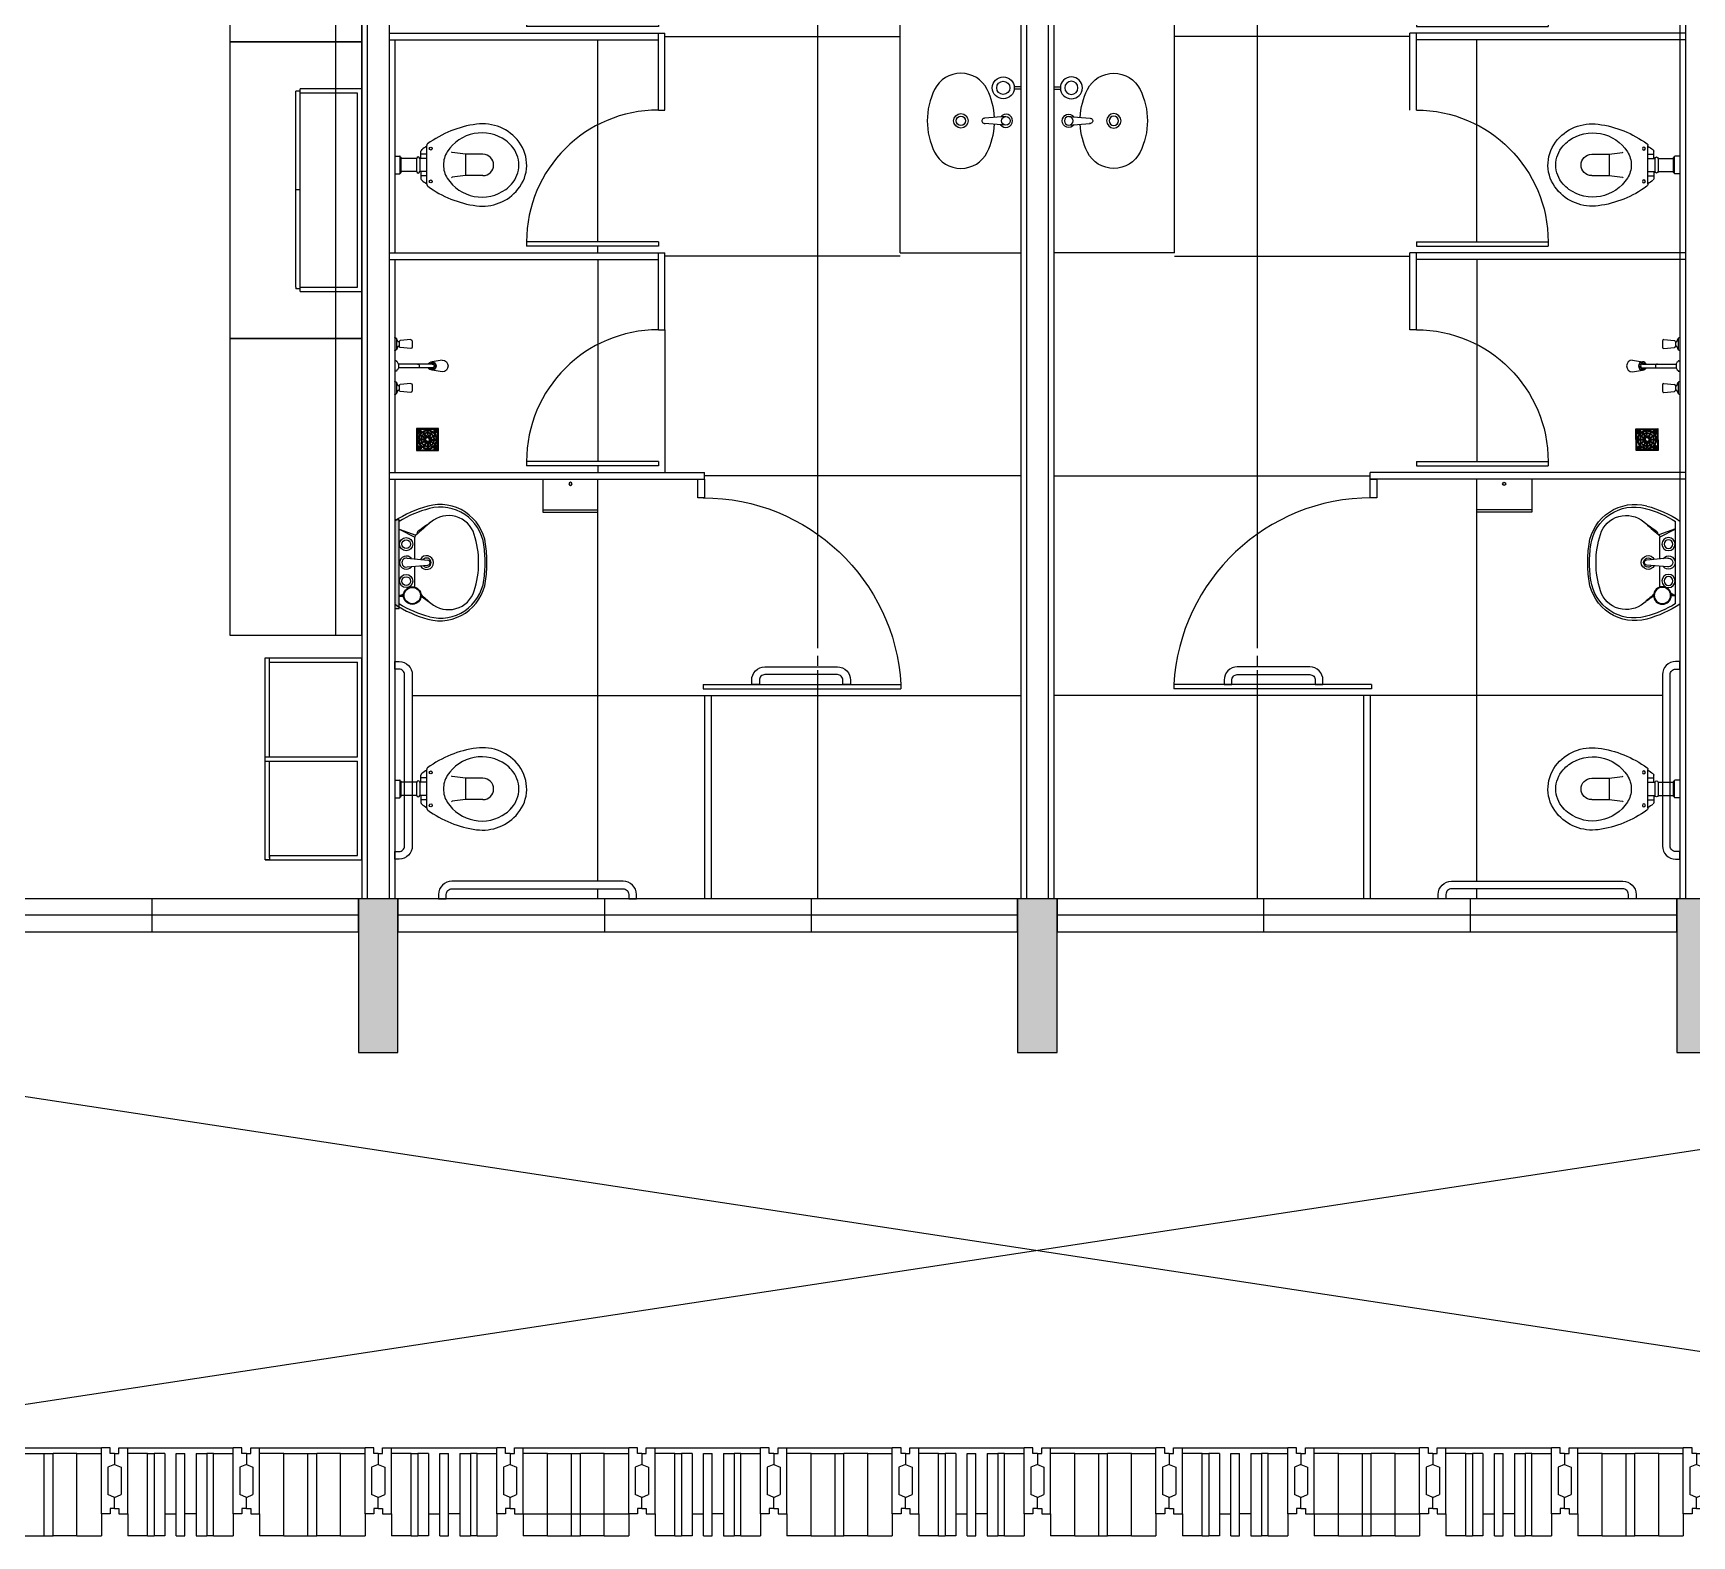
# Model space of a CAD drawing. Header units: inches. Extents: x -15 to 119, y -6 to 56.
# Drawn here: x 40.43 to 47.98, y 0.02 to 6.87 of the extents above; entities that cross this region are included whole.
import ezdxf

# ---------------------------------------------------------------- set-up
doc = ezdxf.new("R2010")
doc.units = ezdxf.units.IN
doc.header["$MEASUREMENT"] = 0
doc.header["$PDMODE"] = 1
doc.linetypes.add('HIDDEN', pattern=[9.525, 6.35, -3.175])
doc.linetypes.add('HIDDEN2', pattern=[4.7625, 3.175, -1.5875])
for name, color, linetype in [('ar-alv', 2, 'CONTINUOUS'), ('ar-armario180', 1, 'CONTINUOUS'), ('ar-armarioproj', 1, 'HIDDEN'), ('ar-brs', 1, 'CONTINUOUS'), ('ar-castelo', 2, 'CONTINUOUS'), ('ar-div', 2, 'CONTINUOUS'), ('ar-div-banho', 2, 'CONTINUOUS'), ('ar-espelho', 1, 'CONTINUOUS'), ('ar-esq', 2, 'CONTINUOUS'), ('ar-estc', 3, 'CONTINUOUS'), ('ar-hatch', 254, 'CONTINUOUS'), ('ar-paginacao', 1, 'CONTINUOUS'), ('ar-porta', 1, 'CONTINUOUS'), ('ar-reboco', 2, 'CONTINUOUS'), ('ar-wc', 2, 'CONTINUOUS'), ('ar-xis', 1, 'CONTINUOUS'), ('armario piso-teto', 2, 'CONTINUOUS'), ('banc', 1, 'CONTINUOUS'), ('brs-proj', 1, 'HIDDEN'), ('brs1', 2, 'CONTINUOUS'), ('brs2', 1, 'CONTINUOUS'), ('brs3', 1, 'CONTINUOUS'), ('brs4', 1, 'CONTINUOUS'), ('brs5', 1, 'CONTINUOUS'), ('cong', 7, 'CONTINUOUS'), ('esq-01', 3, 'CONTINUOUS'), ('esq-02', 2, 'CONTINUOUS'), ('estc-01', 3, 'CONTINUOUS'), ('h-estc', 8, 'CONTINUOUS'), ('ptm', 2, 'CONTINUOUS'), ('ptm1', 1, 'CONTINUOUS'), ('ralo', 1, 'HIDDEN2'), ('WC1', 1, 'CONTINUOUS'), ('WC2', 1, 'CONTINUOUS'), ('WC3', 1, 'CONTINUOUS')]:
    doc.layers.add(name, color=color, linetype=linetype)

# ---------------------------------------------------------------- blocks, each defined once
blk = doc.blocks.new('plr01-01p')
at = {"layer": 'h-estc'}
blk.add_hatch(color=256, dxfattribs=at).paths.add_polyline_path([(0.09, 0.075), (-0.09, 0.075), (-0.09, -0.625), (0.09, -0.625)])
at = {"layer": 'cong'}
blk.add_point((0, 0), dxfattribs=at)
at = {"layer": 'estc-01'}
blk.add_lwpolyline([(-0.09, 0.075), (-0.09, -0.625), (0.09, -0.625), (0.09, 0.075)], close=True, dxfattribs=at)
blk = doc.blocks.new('esq02-01p')
at = {"layer": 'cong'}
blk.add_point((0, 0), dxfattribs=at)
at = {"layer": 'esq-01'}
for p, q in [((2.91, 0), (0.09, 0)), ((1.03, -0.075), (1.03, 0.075)), ((1.97, -0.075), (1.97, 0.075))]:
    blk.add_line(p, q, dxfattribs=at)
at = {"layer": 'esq-02'}
blk.add_lwpolyline([(2.91, -0.075), (0.09, -0.075), (0.09, 0.075), (2.91, 0.075)], close=True, dxfattribs=at)
blk = doc.blocks.new('brs01-01p-leste')
at = {"layer": 'brs1'}
for p, q in [((-3, 0.2), (-2.98, 0.2)), ((-3, 0.2), (-3, 0.15)), ((-2.98, 0.225), (-2.94, 0.225)), ((-2.98, 0.2), (-2.98, 0.225)), ((-2.94, -0.075), (-2.94, 0.225)), ((-2.42, 0.225), (-2.46, 0.225)), ((-2.46, -0.075), (-2.46, 0.225)), ((-2.42, 0.2), (-2.42, 0.225)), ((-2.4, 0.2), (-2.42, 0.2)), ((-2.4, 0.2), (-2.38, 0.2)), ((-2.4, 0.2), (-2.4, 0.15)), ((-2.4, 0.2), (-2.4, 0.15)), ((-2.38, 0.225), (-2.34, 0.225)), ((-2.38, 0.2), (-2.38, 0.225)), ((-2.34, -0.075), (-2.34, 0.225)), ((-1.82, 0.225), (-1.86, 0.225)), ((-1.86, -0.075), (-1.86, 0.225)), ((-1.82, 0.2), (-1.82, 0.225)), ((-1.8, 0.2), (-1.82, 0.2)), ((-1.8, 0.2), (-1.78, 0.2)), ((-1.8, 0.2), (-1.8, 0.15)), ((-1.8, 0.2), (-1.8, 0.15)), ((-1.78, 0.225), (-1.74, 0.225)), ((-1.78, 0.2), (-1.78, 0.225)), ((-1.74, -0.075), (-1.74, 0.225)), ((-1.22, 0.225), (-1.26, 0.225)), ((-1.26, -0.075), (-1.26, 0.225)), ((-1.22, 0.2), (-1.22, 0.225)), ((-1.2, 0.2), (-1.22, 0.2)), ((-1.2, 0.2), (-1.18, 0.2)), ((-1.2, 0.2), (-1.2, 0.15)), ((-1.2, 0.2), (-1.2, 0.15)), ((-1.18, 0.225), (-1.14, 0.225)), ((-1.18, 0.2), (-1.18, 0.225)), ((-1.14, -0.075), (-1.14, 0.225)), ((-0.62, 0.225), (-0.66, 0.225)), ((-0.66, -0.075), (-0.66, 0.225)), ((-0.62, 0.2), (-0.62, 0.225)), ((-0.6, 0.2), (-0.62, 0.2)), ((-0.6, 0.2), (-0.6, 0.15)), ((-0.6, 0.2), (-0.58, 0.2)), ((-0.6, 0.2), (-0.6, 0.15)), ((-0.58, 0.225), (-0.54, 0.225)), ((-0.58, 0.2), (-0.58, 0.225)), ((-0.54, -0.075), (-0.54, 0.225)), ((-0.02, 0.225), (-0.06, 0.225)), ((-0.06, -0.075), (-0.06, 0.225)), ((-0.02, 0.2), (-0.02, 0.225)), ((0, 0.2), (-0.02, 0.2)), ((0, 0.2), (0, 0.15)), ((-3, 0.15), (-2.97, 0.137)), ((-2.97, 0.137), (-2.97, 0.013)), ((-2.4, 0.15), (-2.43, 0.137)), ((-2.43, 0.137), (-2.43, 0.013)), ((-2.4, 0.15), (-2.37, 0.137)), ((-2.37, 0.137), (-2.37, 0.013)), ((-1.8, 0.15), (-1.83, 0.137)), ((-1.83, 0.137), (-1.83, 0.013)), ((-1.8, 0.15), (-1.77, 0.137)), ((-1.77, 0.137), (-1.77, 0.013)), ((-1.2, 0.15), (-1.23, 0.137)), ((-1.23, 0.137), (-1.23, 0.013)), ((-1.2, 0.15), (-1.17, 0.137)), ((-1.17, 0.137), (-1.17, 0.013)), ((-0.6, 0.15), (-0.63, 0.137)), ((-0.63, 0.137), (-0.63, 0.013)), ((-0.6, 0.15), (-0.57, 0.137)), ((-0.57, 0.137), (-0.57, 0.013)), ((0, 0.15), (-0.03, 0.137)), ((-0.03, 0.137), (-0.03, 0.013)), ((-3, 0), (-2.97, 0.013)), ((-2.4, 0), (-2.43, 0.013)), ((-2.4, 0), (-2.37, 0.013)), ((-1.8, 0), (-1.83, 0.013)), ((-1.8, 0), (-1.77, 0.013)), ((-1.2, 0), (-1.23, 0.013)), ((-1.2, 0), (-1.17, 0.013)), ((-0.6, 0), (-0.63, 0.013)), ((-0.6, 0), (-0.57, 0.013)), ((0, 0), (-0.03, 0.013)), ((-3, -0.05), (-3, 0)), ((-3, -0.05), (-2.98, -0.05)), ((-2.98, -0.05), (-2.98, -0.075)), ((-2.98, -0.075), (-2.94, -0.075)), ((-2.42, -0.075), (-2.46, -0.075)), ((-2.42, -0.05), (-2.42, -0.075)), ((-2.4, -0.05), (-2.42, -0.05)), ((-2.4, -0.05), (-2.4, 0)), ((-2.4, -0.05), (-2.4, 0)), ((-2.4, -0.05), (-2.38, -0.05)), ((-2.38, -0.05), (-2.38, -0.075)), ((-2.38, -0.075), (-2.34, -0.075)), ((-1.82, -0.075), (-1.86, -0.075)), ((-1.82, -0.05), (-1.82, -0.075)), ((-1.8, -0.05), (-1.82, -0.05)), ((-1.8, -0.05), (-1.8, 0)), ((-1.8, -0.05), (-1.8, 0)), ((-1.8, -0.05), (-1.78, -0.05)), ((-1.78, -0.05), (-1.78, -0.075)), ((-1.78, -0.075), (-1.74, -0.075)), ((-1.22, -0.075), (-1.26, -0.075)), ((-1.22, -0.05), (-1.22, -0.075)), ((-1.2, -0.05), (-1.22, -0.05)), ((-1.2, -0.05), (-1.2, 0)), ((-1.2, -0.05), (-1.2, 0)), ((-1.2, -0.05), (-1.18, -0.05)), ((-1.18, -0.05), (-1.18, -0.075)), ((-1.18, -0.075), (-1.14, -0.075)), ((-0.62, -0.075), (-0.66, -0.075)), ((-0.62, -0.05), (-0.62, -0.075)), ((-0.6, -0.05), (-0.62, -0.05)), ((-0.6, -0.05), (-0.6, 0)), ((-0.6, -0.05), (-0.6, 0)), ((-0.6, -0.05), (-0.58, -0.05)), ((-0.58, -0.05), (-0.58, -0.075)), ((-0.58, -0.075), (-0.54, -0.075)), ((-0.02, -0.075), (-0.06, -0.075)), ((-0.02, -0.05), (-0.02, -0.075)), ((0, -0.05), (-0.02, -0.05)), ((0, -0.05), (0, 0))]:
    blk.add_line(p, q, dxfattribs=at)
at = {"layer": 'brs2'}
for p, q in [((-2.94, 0.225), (-2.46, 0.225)), ((-2.34, 0.225), (-1.86, 0.225)), ((-2.2289, 0.2), (-2.12, 0.2)), ((-1.9711, 0.2), (-2.08, 0.2)), ((-1.74, 0.225), (-1.26, 0.225)), ((-1.14, 0.225), (-0.66, 0.225)), ((-1.0289, 0.2), (-0.92, 0.2)), ((-0.7711, 0.2), (-0.88, 0.2)), ((-0.54, 0.225), (-0.06, 0.225)), ((-2.7716, -0.075), (-2.72, -0.075)), ((-2.6284, -0.075), (-2.68, -0.075)), ((-1.5716, -0.075), (-1.52, -0.075)), ((-1.4284, -0.075), (-1.48, -0.075)), ((-0.3716, -0.075), (-0.32, -0.075)), ((-0.2284, -0.075), (-0.28, -0.075)), ((-2.2289, -0.175), (-2.12, -0.175)), ((-1.9711, -0.175), (-2.08, -0.175)), ((-1.0289, -0.175), (-0.92, -0.175)), ((-0.7711, -0.175), (-0.88, -0.175))]:
    blk.add_line(p, q, dxfattribs=at)
at = {"layer": 'brs3'}
for p, q in [((-2.82, 0.2), (-2.82, -0.175)), ((-2.7716, 0.2), (-2.82, 0.2)), ((-2.7716, 0.2), (-2.7716, -0.175)), ((-2.6284, 0.2), (-2.6284, -0.175)), ((-2.6284, 0.2), (-2.58, 0.2)), ((-2.58, 0.2), (-2.58, -0.175)), ((-2.12, -0.175), (-2.12, 0.2)), ((-2.12, 0.2), (-2.08, 0.2)), ((-2.08, -0.175), (-2.08, 0.2)), ((-1.62, 0.2), (-1.62, -0.175)), ((-1.5716, 0.2), (-1.62, 0.2)), ((-1.5716, 0.2), (-1.5716, -0.175)), ((-1.4284, 0.2), (-1.4284, -0.175)), ((-1.4284, 0.2), (-1.38, 0.2)), ((-1.38, 0.2), (-1.38, -0.175)), ((-0.92, -0.175), (-0.92, 0.2)), ((-0.92, 0.2), (-0.88, 0.2)), ((-0.88, -0.175), (-0.88, 0.2)), ((-0.42, 0.2), (-0.42, -0.175)), ((-0.3716, 0.2), (-0.42, 0.2)), ((-0.3716, 0.2), (-0.3716, -0.175)), ((-0.2284, 0.2), (-0.2284, -0.175)), ((-0.2284, 0.2), (-0.18, 0.2)), ((-0.18, 0.2), (-0.18, -0.175)), ((-2.7716, -0.175), (-2.82, -0.175)), ((-2.6284, -0.175), (-2.58, -0.175)), ((-2.12, -0.175), (-2.08, -0.175)), ((-1.5716, -0.175), (-1.62, -0.175)), ((-1.4284, -0.175), (-1.38, -0.175)), ((-0.92, -0.175), (-0.88, -0.175)), ((-0.3716, -0.175), (-0.42, -0.175)), ((-0.2284, -0.175), (-0.18, -0.175))]:
    blk.add_line(p, q, dxfattribs=at)
at = {"layer": 'brs4'}
for p, q in [((-2.85, 0.2), (-2.94, 0.2)), ((-2.85, -0.175), (-2.85, 0.2)), ((-2.85, 0.2), (-2.82, 0.2)), ((-2.72, -0.175), (-2.72, 0.2)), ((-2.72, 0.2), (-2.68, 0.2)), ((-2.68, -0.175), (-2.68, 0.2)), ((-2.55, 0.2), (-2.58, 0.2)), ((-2.55, 0.2), (-2.46, 0.2)), ((-2.55, -0.175), (-2.55, 0.2)), ((-2.2289, 0.2), (-2.34, 0.2)), ((-2.2289, -0.175), (-2.2289, 0.2)), ((-1.9711, 0.2), (-1.86, 0.2)), ((-1.9711, -0.175), (-1.9711, 0.2)), ((-1.65, 0.2), (-1.74, 0.2)), ((-1.65, -0.175), (-1.65, 0.2)), ((-1.65, 0.2), (-1.62, 0.2)), ((-1.52, -0.175), (-1.52, 0.2)), ((-1.52, 0.2), (-1.48, 0.2)), ((-1.48, -0.175), (-1.48, 0.2)), ((-1.35, 0.2), (-1.38, 0.2)), ((-1.35, 0.2), (-1.26, 0.2)), ((-1.35, -0.175), (-1.35, 0.2)), ((-1.0289, 0.2), (-1.14, 0.2)), ((-1.0289, -0.175), (-1.0289, 0.2)), ((-0.7711, 0.2), (-0.66, 0.2)), ((-0.7711, -0.175), (-0.7711, 0.2)), ((-0.45, 0.2), (-0.54, 0.2)), ((-0.45, -0.175), (-0.45, 0.2)), ((-0.45, 0.2), (-0.42, 0.2)), ((-0.32, -0.175), (-0.32, 0.2)), ((-0.32, 0.2), (-0.28, 0.2)), ((-0.28, -0.175), (-0.28, 0.2)), ((-0.15, 0.2), (-0.18, 0.2)), ((-0.15, 0.2), (-0.06, 0.2)), ((-0.15, -0.175), (-0.15, 0.2)), ((-2.94, -0.075), (-2.94, -0.175)), ((-2.46, -0.075), (-2.46, -0.175)), ((-2.34, -0.075), (-2.34, -0.175)), ((-1.86, -0.075), (-1.86, -0.175)), ((-1.74, -0.075), (-1.74, -0.175)), ((-1.26, -0.075), (-1.26, -0.175)), ((-1.14, -0.075), (-1.14, -0.175)), ((-0.66, -0.075), (-0.66, -0.175)), ((-0.54, -0.075), (-0.54, -0.175)), ((-0.06, -0.075), (-0.06, -0.175)), ((-2.85, -0.175), (-2.94, -0.175)), ((-2.85, -0.175), (-2.82, -0.175)), ((-2.72, -0.175), (-2.68, -0.175)), ((-2.55, -0.175), (-2.58, -0.175)), ((-2.55, -0.175), (-2.46, -0.175)), ((-2.2289, -0.175), (-2.34, -0.175)), ((-1.9711, -0.175), (-1.86, -0.175)), ((-1.65, -0.175), (-1.74, -0.175)), ((-1.65, -0.175), (-1.62, -0.175)), ((-1.52, -0.175), (-1.48, -0.175)), ((-1.35, -0.175), (-1.38, -0.175)), ((-1.35, -0.175), (-1.26, -0.175)), ((-1.0289, -0.175), (-1.14, -0.175)), ((-0.7711, -0.175), (-0.66, -0.175)), ((-0.45, -0.175), (-0.54, -0.175)), ((-0.45, -0.175), (-0.42, -0.175)), ((-0.32, -0.175), (-0.28, -0.175)), ((-0.15, -0.175), (-0.18, -0.175)), ((-0.15, -0.175), (-0.06, -0.175))]:
    blk.add_line(p, q, dxfattribs=at)
at = {"layer": 'cong'}
for p in [(-2.4, 0), (-1.8, 0), (-1.2, 0), (-0.6, 0), (0, 0)]:
    blk.add_point(p, dxfattribs=at)
blk = doc.blocks.new('BRS01-03C')
at = {"layer": 'brs-proj'}
blk.add_line((0.54, 0.075), (0.06, 0.075), dxfattribs=at)
at = {"layer": 'brs1'}
for p, q in [((0, 0.05), (0.02, 0.05)), ((0, 0.05), (0, 0)), ((0, 0), (0.03, -0.013)), ((0.02, 0.075), (0.06, 0.075)), ((0.02, 0.05), (0.02, 0.075)), ((0.06, 0.075), (0.06, -0.225)), ((0.54, 0.075), (0.54, -0.225)), ((0.58, 0.075), (0.54, 0.075)), ((0.6, 0), (0.57, -0.013)), ((0.58, 0.05), (0.58, 0.075)), ((0.6, 0.05), (0.58, 0.05)), ((0.6, 0.05), (0.6, 0)), ((0.03, -0.137), (0.03, -0.013)), ((0.57, -0.137), (0.57, -0.013)), ((0, -0.15), (0.03, -0.137)), ((0, -0.2), (0, -0.15)), ((0.6, -0.15), (0.57, -0.137)), ((0.6, -0.2), (0.6, -0.15)), ((0, -0.2), (0.02, -0.2)), ((0.02, -0.2), (0.02, -0.225)), ((0.02, -0.225), (0.06, -0.225)), ((0.58, -0.225), (0.54, -0.225)), ((0.58, -0.2), (0.58, -0.225)), ((0.6, -0.2), (0.58, -0.2))]:
    blk.add_line(p, q, dxfattribs=at)
at = {"layer": 'brs2'}
blk.add_line((0.54, -0.225), (0.06, -0.225), dxfattribs=at)
at = {"layer": 'brs3'}
for p, q in [((0.28, 0.175), (0.28, -0.2)), ((0.32, 0.175), (0.28, 0.175)), ((0.32, 0.175), (0.32, -0.2)), ((0.32, -0.2), (0.28, -0.2))]:
    blk.add_line(p, q, dxfattribs=at)
at = {"layer": 'brs4'}
for p, q in [((0.06, 0.075), (0.06, 0.175)), ((0.1711, 0.175), (0.06, 0.175)), ((0.1711, 0.175), (0.1711, -0.2)), ((0.4289, 0.175), (0.54, 0.175)), ((0.4289, 0.175), (0.4289, -0.2)), ((0.54, 0.075), (0.54, 0.175)), ((0.1711, -0.2), (0.06, -0.2)), ((0.4289, -0.2), (0.54, -0.2))]:
    blk.add_line(p, q, dxfattribs=at)
at = {"layer": 'brs4', "color": 1}
for p, q in [((0.1711, 0.175), (0.28, 0.175)), ((0.4289, 0.175), (0.32, 0.175)), ((0.1711, -0.2), (0.28, -0.2)), ((0.4289, -0.2), (0.32, -0.2))]:
    blk.add_line(p, q, dxfattribs=at)
at = {"layer": 'brs5'}
blk.add_line((0.54, 0.075), (0.06, 0.075), dxfattribs=at)
at = {"layer": 'cong'}
blk.add_point((0, 0), dxfattribs=at)
blk = doc.blocks.new('CUBA-01P')
at = {"layer": 'WC1'}
blk.add_circle((-0.15, -0.08), 0.05, dxfattribs=at)
for centre, radius, start, end in [((0, -0.4404), 0.3205, 92.82256, 116.40535), ((0, -0.4404), 0.3205, 63.59465, 87.24236), ((-0.0831, -0.273), 0.1336, 116.40535, 243.59465), ((0.0831, -0.273), 0.1336, 296.40535, 63.59465), ((0, -0.1056), 0.3205, 243.59465, 296.40535)]:
    blk.add_arc(centre, radius, start, end, dxfattribs=at)
at = {"layer": 'WC2'}
for p, q in [((-0.1548, 0), (-0.1548, -0.0303)), ((-0.1448, 0), (-0.1448, -0.0303)), ((-0.02, -0.068), (-0.0118, -0.1652)), ((0.02, -0.068), (0.0118, -0.1652))]:
    blk.add_line(p, q, dxfattribs=at)
for centre, radius in [((-0.15, -0.08), 0.03), ((0, -0.068), 0.02), ((0, -0.273), 0.033), ((0, -0.273), 0.0212)]:
    blk.add_circle(centre, radius, dxfattribs=at)
for centre, radius, start, end in [((0.0002, -0.0678), 0.03, 306.40129, 232.67059), ((0.0002, -0.1652), 0.012, 180, 10.12053)]:
    blk.add_arc(centre, radius, start, end, dxfattribs=at)
blk = doc.blocks.new('BACI-01P')
at = {"layer": 'WC1'}
for p, q in [((0.146, 0.0857), (0.146, 0.0887)), ((0.1191, 0.03), (0.1139, 0.03)), ((0.1139, 0.0298), (0.1139, -0.0298)), ((0.1191, 0.03), (0.1191, 0.0624)), ((0.1191, -0.03), (0.1139, -0.03)), ((0.1191, -0.03), (0.1191, -0.0624)), ((0.146, -0.0857), (0.146, -0.0887))]:
    blk.add_line(p, q, dxfattribs=at)
for centre, radius, start, end in [((0.4364, -0.2936), 0.4837, 97.68046, 126.34544), ((0.3996, -0.0205), 0.2081, 36.88811, 97.68046), ((0.4044, -0.3155), 0.4771, 122.78184, 126.16044), ((0.1551, 0.0887), 0.00909, 126.33581, 180), ((0.4268, 0), 0.174, 320.47667, 36.88811), ((0.1282, 0.0624), 0.00909, 126.16044, 180), ((0.1282, -0.0624), 0.00909, 180, 233.83956), ((0.4044, 0.3155), 0.4771, 233.83956, 237.21816), ((0.1551, -0.0887), 0.00909, 180, 238.98254), ((0.4364, 0.2936), 0.4837, 233.75773, 262.31954), ((0.3996, 0.0205), 0.2081, 262.31954, 320.89786)]:
    blk.add_arc(centre, radius, start, end, dxfattribs=at)
at = {"layer": 'WC2'}
for p, q in [((0.146, -0.0857), (0.146, 0.0857)), ((0, 0.04), (0.023, 0.04)), ((0.025, 0.035), (0.025, 0.038)), ((0.025, -0.035), (0.025, 0.035)), ((0.025, 0.035), (0.028, 0.035)), ((0.03, -0.033), (0.03, 0.033)), ((0.1, 0.03), (0.03, 0.03)), ((0.1, 0.0298), (0.1, -0.0298)), ((0, -0.04), (0.023, -0.04)), ((0.025, -0.038), (0.025, -0.035)), ((0.025, -0.035), (0.028, -0.035)), ((0.1, -0.03), (0.03, -0.03))]:
    blk.add_line(p, q, dxfattribs=at)
for centre, radius, start, end in [((0.3966, -0.0404), 0.1866, 54.25145, 147.32014), ((0.4126, -0.0182), 0.1592, 41.32993, 54.25145), ((0.4333, 0), 0.1317, 0, 41.32993), ((0.023, 0.038), 0.002, 0, 90), ((0.028, 0.033), 0.002, 0, 90), ((0.107, 0.0298), 0.00697, 0, 180), ((0.3335, 0), 0.1117, 147.32014, 180), ((0.3335, 0), 0.1117, 180, 212.67986), ((0.4333, 0), 0.1317, 318.67007, 0), ((0.023, -0.038), 0.002, 270, 0), ((0.028, -0.033), 0.002, 270, 0), ((0.107, -0.0298), 0.00697, 180, 0), ((0.3966, 0.0404), 0.1866, 212.67986, 305.74855), ((0.4126, 0.0182), 0.1592, 305.74855, 318.67007)]:
    blk.add_arc(centre, radius, start, end, dxfattribs=at)
at = {"layer": 'WC3'}
for p, q in [((0.146, 0.0497), (0.1191, 0.0497)), ((0.146, 0.03), (0.1191, 0.03)), ((0.261, 0.0562), (0.2593, 0.0585)), ((0.3229, 0.0486), (0.261, 0.0562)), ((0.3229, 0.0486), (0.3229, -0.0486)), ((0.4015, 0.0486), (0.3229, 0.0486)), ((0.146, -0.03), (0.1191, -0.03)), ((0.146, -0.0497), (0.1191, -0.0497)), ((0.261, -0.0562), (0.2593, -0.0585)), ((0.3229, -0.0486), (0.261, -0.0562)), ((0.4015, -0.0486), (0.3229, -0.0486))]:
    blk.add_line(p, q, dxfattribs=at)
for centre in [(0.1641, 0.075), (0.1641, -0.075)]:
    blk.add_circle(centre, 0.00682, dxfattribs=at)
blk.add_arc((0.4015, 0), 0.0486, 270, 90, dxfattribs=at)
blk = doc.blocks.new('CHVR-01P')
at = {"layer": 'WC1'}
for p, q in [((-0.08, 0.114), (-0.08, 0.086)), ((-0.074, 0.12), (-0.0254, 0.1155)), ((-0.074, 0.08), (-0.0254, 0.0845)), ((-0.02, 0.1096), (-0.0176, 0.1096)), ((-0.02, 0.0904), (-0.0176, 0.0904)), ((-0.0139, 0.1119), (-0.0077, 0.1257)), ((-0.0139, 0.0881), (-0.0077, 0.0743)), ((-0.0015, 0.129), (-0.0052, 0.1279)), ((-0.2165, 0.0264), (-0.1704, 0.0189)), ((-0.1704, 0.0088), (-0.1537, 0.0088)), ((-0.1537, 0.0088), (-0.0176, 0.0088)), ((-0.0176, 0.0088), (-0.0133, 0.0174)), ((-0.0131, 0.0178), (-0.0132, 0.0176)), ((-0.0126, 0.0182), (-0.0088, 0.0206)), ((-0.0088, 0.0222), (-0.0088, 0.0206)), ((-0.0068, 0.0242), (0, 0.0242)), ((-0.0015, 0.071), (-0.0052, 0.0721)), ((-0.2165, -0.0264), (-0.1704, -0.0189)), ((-0.1704, -0.0088), (-0.1537, -0.0088)), ((-0.1537, -0.0088), (-0.0176, -0.0088)), ((-0.0176, -0.0088), (-0.0133, -0.0174)), ((-0.0139, -0.0881), (-0.0077, -0.0743)), ((-0.0131, -0.0178), (-0.0132, -0.0176)), ((-0.0126, -0.0182), (-0.0088, -0.0206)), ((-0.0088, -0.0206), (-0.0088, -0.0222)), ((-0.0068, -0.0242), (0, -0.0242)), ((-0.0015, -0.071), (-0.0052, -0.0721)), ((-0.08, -0.086), (-0.08, -0.114)), ((-0.074, -0.08), (-0.0254, -0.0845)), ((-0.074, -0.12), (-0.0254, -0.1155)), ((-0.02, -0.0904), (-0.0176, -0.0904)), ((-0.02, -0.1096), (-0.0176, -0.1096)), ((-0.0139, -0.1119), (-0.0077, -0.1257)), ((-0.0015, -0.129), (-0.0052, -0.1279))]:
    blk.add_line(p, q, dxfattribs=at)
for centre, radius, start, end in [((-0.074, 0.114), 0.006, 90, 180), ((-0.074, 0.086), 0.006, 180, 270), ((-0.026, 0.1096), 0.006, 0, 84.40066), ((-0.026, 0.0904), 0.006, 275.59934, 0), ((-0.0176, 0.1136), 0.004, 270, 335.61273), ((-0.0176, 0.0864), 0.004, 24.38727, 90), ((-0.004, 0.1241), 0.004, 107.53034, 155.61273), ((-0.001, 0.1282), 0.001, 0, 122.00538), ((-0.2165, 0), 0.0264, 90, 270), ((-0.1704, 0), 0.0189, 90, 270), ((-0.1704, 0), 0.0088, 90, 270), ((-0.1704, 0), 0.0189, 27.71775, 90), ((-0.0115, 0.0165), 0.002, 122.78059, 153.43495), ((-0.0068, 0.0222), 0.002, 90, 180), ((-0.004, 0.0759), 0.004, 204.38727, 252.46966), ((-0.001, 0.0718), 0.001, 237.99462, 0), ((0, 0.07), 0.000002, 180, 270), ((-0.1704, 0), 0.0189, 270, 332.28225), ((-0.0115, -0.0165), 0.002, 206.56505, 237.21941), ((-0.0068, -0.0222), 0.002, 180, 270), ((-0.004, -0.0759), 0.004, 107.53034, 155.61273), ((-0.001, -0.0718), 0.001, 0, 122.00538), ((-0.074, -0.086), 0.006, 90, 180), ((-0.074, -0.114), 0.006, 180, 270), ((-0.026, -0.0904), 0.006, 0, 84.40066), ((-0.026, -0.1096), 0.006, 275.59934, 0), ((-0.0176, -0.0864), 0.004, 270, 335.61273), ((-0.0176, -0.1136), 0.004, 24.38727, 90), ((-0.004, -0.1241), 0.004, 204.38727, 252.46966), ((-0.001, -0.1282), 0.001, 237.99462, 0), ((0, -0.13), 0.000002, 180, 270)]:
    blk.add_arc(centre, radius, start, end, dxfattribs=at)
at = {"layer": 'WC2'}
for p, q in [((-0.02, 0.1096), (-0.02, 0.0904)), ((-0.0077, 0.1257), (-0.0077, 0.0743)), ((-0.0176, 0.0088), (-0.0176, -0.0088)), ((-0.0077, -0.0743), (-0.0077, -0.1257)), ((-0.02, -0.0904), (-0.02, -0.1096))]:
    blk.add_line(p, q, dxfattribs=at)
for centre, radius, start, end in [((-0.1704, 0), 0.0132, 41.81031, 318.18969), ((-0.1031, 0), 0.0088, 90, 270)]:
    blk.add_arc(centre, radius, start, end, dxfattribs=at)
blk = doc.blocks.new('pm-60-01p')
at = {"layer": 'cong'}
blk.add_point((0, 0), dxfattribs=at)
at = {"layer": 'ptm'}
for p, q in [((0.105, 0.075), (0.105, 0.675)), ((0.125, 0.675), (0.105, 0.675)), ((0.125, 0.075), (0.125, 0.675)), ((0.125, 0.075), (0.105, 0.075))]:
    blk.add_line(p, q, dxfattribs=at)
at = {"layer": 'ptm1'}
blk.add_arc((0.125, 0.075), 0.6, 0, 90, dxfattribs=at)
blk = doc.blocks.new('pm-90-03p')
at = {"layer": 'cong'}
blk.add_point((0, 0), dxfattribs=at)
at = {"layer": 'ptm'}
for p, q in [((0.105, 0.075), (0.105, 0.9748)), ((0.125, 0.9748), (0.105, 0.9748)), ((0.125, 0.075), (0.125, 0.9748)), ((0.125, 0.075), (0.105, 0.075)), ((0.125, 0.075), (0.105, 0.075))]:
    blk.add_line(p, q, dxfattribs=at)
at = {"layer": 'ptm', "color": 1}
blk.add_arc((0.0729, 0.0742), 0.9021, 0.05396, 86.68701, dxfattribs=at)
blk = doc.blocks.new('ralo-15cm')
at = {"layer": 'ralo'}
h = blk.add_hatch(dxfattribs=at)
h.set_pattern_fill('DOTS', color=256, scale=0.005, style=0)
h.set_pattern_definition([(0, (-210.436618, -163.386024), (0.00396875, 0.0079375), [0, -0.0079375])])
h.paths.add_polyline_path([(0.07, 0.064, 0.109147), (0.065, 0.07), (0.044, 0.07, 0.234403), (0.037, 0.056, 0.031938), (0.037, 0.054, -0.085518), (0.053, 0.038, 0.304982), (0.07, 0.048)])
h.paths.add_polyline_path([(-0.047, 0.07), (-0.065, 0.07, 0.101422), (-0.07, 0.065), (-0.07, 0.047, 0.322568), (-0.052, 0.04, -0.06492), (-0.04, 0.051, 0.065904), (-0.039, 0.056, 0.253091)])
h.paths.add_polyline_path([(-0.054, -0.037, 0.248259), (-0.07, -0.043), (-0.07, -0.068, 0.039546), (-0.068, -0.07), (-0.044, -0.07, 0.224729), (-0.037, -0.055, 0.030017), (-0.037, -0.053, -0.089405)])
h.paths.add_polyline_path([(0.07, -0.042, 0.270307), (0.052, -0.039, -0.063767), (0.041, -0.051, 0.073161), (0.04, -0.056, 0.228135), (0.047, -0.07), (0.069, -0.07, 0.013274), (0.07, -0.069)])
at = {"layer": 'cong'}
blk.add_point((0, 0), dxfattribs=at)
at = {"layer": 'ralo'}
for p, q in [((-0.062, 0.002), (-0.065, 0.002)), ((-0.047, 0.002), (-0.059, 0.002)), ((-0.055, 0.029), (-0.058, 0.03)), ((-0.052, 0.033), (-0.055, 0.035)), ((-0.042, 0.021), (-0.053, 0.027)), ((-0.039, 0.026), (-0.05, 0.032)), ((-0.027, 0.002), (-0.044, 0.002)), ((-0.024, 0.011), (-0.04, 0.02)), ((-0.022, 0.015), (-0.037, 0.024)), ((-0.033, 0.052), (-0.035, 0.055)), ((-0.015, 0.022), (-0.032, 0.05)), ((-0.029, 0.055), (-0.03, 0.058)), ((-0.011, 0.024), (-0.027, 0.053)), ((-0.009, 0.002), (-0.024, 0.002)), ((-0.009, 0.002), (-0.022, 0.01)), ((-0.007, 0.007), (-0.02, 0.014)), ((-0.007, 0.007), (-0.014, 0.02)), ((-0.003, 0.009), (-0.01, 0.022)), ((-0.003, 0.062), (-0.003, 0.065)), ((-0.003, 0.027), (-0.003, 0.059)), ((-0.003, 0.009), (-0.003, 0.024)), ((0.002, 0.062), (0.002, 0.065)), ((0.002, 0.027), (0.002, 0.059)), ((0.002, 0.009), (0.002, 0.024)), ((0.002, 0.009), (0.01, 0.022)), ((0.007, 0.007), (0.014, 0.02)), ((0.007, 0.007), (0.02, 0.014)), ((0.009, 0.002), (0.022, 0.01)), ((0.009, 0.002), (0.024, 0.002)), ((0.011, 0.024), (0.027, 0.053)), ((0.015, 0.022), (0.032, 0.05)), ((0.022, 0.015), (0.05, 0.032)), ((0.024, 0.011), (0.053, 0.027)), ((0.027, 0.002), (0.044, 0.002)), ((0.029, 0.055), (0.03, 0.058)), ((0.033, 0.052), (0.035, 0.055)), ((0.047, 0.002), (0.059, 0.002)), ((0.052, 0.033), (0.055, 0.035)), ((0.055, 0.029), (0.058, 0.03)), ((0.062, 0.002), (0.065, 0.002)), ((-0.062, -0.003), (-0.065, -0.003)), ((-0.047, -0.003), (-0.059, -0.003)), ((-0.055, -0.029), (-0.058, -0.03)), ((-0.052, -0.033), (-0.055, -0.035)), ((-0.042, -0.021), (-0.053, -0.027)), ((-0.039, -0.026), (-0.05, -0.032)), ((-0.027, -0.003), (-0.044, -0.003)), ((-0.024, -0.011), (-0.04, -0.02)), ((-0.022, -0.015), (-0.037, -0.024)), ((-0.033, -0.052), (-0.035, -0.055)), ((-0.026, -0.039), (-0.032, -0.05)), ((-0.029, -0.055), (-0.03, -0.058)), ((-0.021, -0.042), (-0.027, -0.053)), ((-0.009, -0.003), (-0.024, -0.003)), ((-0.015, -0.022), (-0.024, -0.037)), ((-0.009, -0.003), (-0.022, -0.01)), ((-0.007, -0.007), (-0.02, -0.014)), ((-0.011, -0.024), (-0.02, -0.04)), ((-0.007, -0.007), (-0.014, -0.02)), ((-0.003, -0.009), (-0.01, -0.022)), ((-0.003, -0.009), (-0.003, -0.024)), ((-0.003, -0.027), (-0.003, -0.044)), ((-0.003, -0.047), (-0.003, -0.059)), ((-0.003, -0.062), (-0.003, -0.065)), ((0.002, -0.009), (0.002, -0.024)), ((0.002, -0.009), (0.01, -0.022)), ((0.002, -0.027), (0.002, -0.044)), ((0.002, -0.047), (0.002, -0.059)), ((0.002, -0.062), (0.002, -0.065)), ((0.007, -0.007), (0.02, -0.014)), ((0.007, -0.007), (0.014, -0.02)), ((0.009, -0.003), (0.024, -0.003)), ((0.009, -0.003), (0.022, -0.01)), ((0.011, -0.024), (0.02, -0.04)), ((0.015, -0.022), (0.024, -0.037)), ((0.021, -0.042), (0.027, -0.053)), ((0.022, -0.015), (0.037, -0.024)), ((0.024, -0.011), (0.04, -0.02)), ((0.026, -0.039), (0.032, -0.05)), ((0.027, -0.003), (0.044, -0.003)), ((0.029, -0.055), (0.03, -0.058)), ((0.033, -0.052), (0.035, -0.055)), ((0.039, -0.026), (0.05, -0.032)), ((0.042, -0.021), (0.053, -0.027)), ((0.047, -0.003), (0.059, -0.003)), ((0.052, -0.033), (0.055, -0.035)), ((0.055, -0.029), (0.058, -0.03)), ((0.062, -0.003), (0.065, -0.003))]:
    blk.add_line(p, q, dxfattribs=at)
for points in [[(-0.075, -0.075), (0.075, -0.075), (0.075, 0.075), (-0.075, 0.075)], [(-0.07, -0.07), (0.07, -0.07), (0.07, 0.07), (-0.07, 0.07)]]:
    blk.add_lwpolyline(points, close=True, dxfattribs=at)
blk.add_circle((0, 0), 0.065, dxfattribs=at)
for radius, start, end in [(0.0617, 152.3206, 177.6794), (0.0592, 152.4186, 177.5814), (0.0617, 122.3206, 147.6794), (0.0592, 122.4186, 147.5814), (0.0468, 153.0651, 176.9349), (0.0443, 153.2384, 176.7616), (0.0468, 123.0651, 146.9349), (0.0443, 123.2384, 146.7616), (0.0617, 92.3206, 117.6794), (0.0592, 92.4186, 117.5814), (0.0268, 155.3615, 174.6385), (0.0243, 155.916, 174.084), (0.0268, 125.3615, 144.6385), (0.0468, 93.0651, 116.9349), (0.0443, 93.2384, 116.7616), (0.0243, 125.916, 144.084), (0.0268, 95.3615, 114.6385), (0.0243, 95.916, 114.084), (0.0617, 62.3206, 87.6794), (0.0592, 62.4186, 87.5814), (0.0468, 63.0651, 86.9349), (0.0443, 63.2384, 86.7616), (0.0268, 65.3615, 84.6385), (0.0243, 65.916, 84.084), (0.0243, 35.916, 54.084), (0.0268, 35.3615, 54.6385), (0.0243, 5.916, 24.084), (0.0443, 33.2384, 56.7616), (0.0268, 5.3615, 24.6385), (0.0468, 33.0651, 56.9349), (0.0592, 32.4186, 57.5814), (0.0617, 32.3206, 57.6794), (0.0443, 3.2384, 26.7616), (0.0468, 3.0651, 26.9349), (0.0592, 2.4186, 27.5814), (0.0617, 2.3206, 27.6794), (0.0617, 182.3206, 207.6794), (0.0592, 182.4186, 207.5814), (0.0617, 212.3206, 237.6794), (0.0592, 212.4186, 237.5814), (0.0468, 183.0651, 206.9349), (0.0443, 183.2384, 206.7616), (0.0468, 213.0651, 236.9349), (0.0443, 213.2384, 236.7616), (0.0617, 242.3206, 267.6794), (0.0268, 185.3615, 204.6385), (0.0592, 242.4186, 267.5814), (0.0243, 185.916, 204.084), (0.0268, 215.3615, 234.6385), (0.0468, 243.0651, 266.9349), (0.0243, 215.916, 234.084), (0.0443, 243.2384, 266.7616), (0.0268, 245.3615, 264.6385), (0.0243, 245.916, 264.084), (0.0243, 275.916, 294.084), (0.0268, 275.3615, 294.6385), (0.0443, 273.2384, 296.7616), (0.0468, 273.0651, 296.9349), (0.0592, 272.4186, 297.5814), (0.0617, 272.3206, 297.6794), (0.0243, 305.916, 324.084), (0.0268, 305.3615, 324.6385), (0.0243, 335.916, 354.084), (0.0268, 335.3615, 354.6385), (0.0443, 303.2384, 326.7616), (0.0468, 303.0651, 326.9349), (0.0592, 302.4186, 327.5814), (0.0617, 302.3206, 327.6794), (0.0443, 333.2384, 356.7616), (0.0468, 333.0651, 356.9349), (0.0592, 332.4186, 357.5814), (0.0617, 332.3206, 357.6794)]:
    blk.add_arc((0, 0), radius, start, end, dxfattribs=at)
blk = doc.blocks.new('LVTR-01P')
at = {"layer": 'WC1'}
for centre, radius, start, end in [((0.2424, -0.2861), 0.5176, 146.45009, 164.88853), ((-0.2424, -0.2861), 0.5176, 15.11147, 33.54991), ((-0.0544, -0.2059), 0.2102, 164.88853, 261.87462), ((0.0544, -0.2059), 0.2102, 278.12538, 15.11147), ((0, 0.175), 0.595, 261.87462, 270), ((0, 0.175), 0.595, 270, 278.12538)]:
    blk.add_arc(centre, radius, start, end, dxfattribs=at)
at = {"layer": 'WC2'}
for p, q in [((0.189, 0), (-0.189, 0)), ((-0.1869, -0.02), (0.1869, -0.02)), ((-0.0199, -0.0561), (-0.0119, -0.1511)), ((0.0195, -0.0561), (0.0115, -0.1511)), ((-0.112, -0.0924), (-0.0168, -0.0924)), ((0.0165, -0.0924), (0.1161, -0.0924))]:
    blk.add_line(p, q, dxfattribs=at)
for centre, radius in [((-0.15, -0.08), 0.04), ((-0.084, -0.0525), 0.02), ((0.084, -0.0525), 0.02)]:
    blk.add_circle(centre, radius, dxfattribs=at)
for centre, radius, start, end in [((-0.0002, -0.0527), 0.02, 350.37518, 189.62482), ((4.9199, -4.5336), 6.7189, 138.93408, 139.44029), ((0.1161, -0.105), 0.0126, 41.32768, 90), ((-4.9199, -4.5336), 6.7189, 40.55971, 41.32768), ((-0.0909, -0.2449), 0.1233, 139.44029, 252.413), ((-0.0002, -0.1501), 0.0118, 184.81241, 355.18759), ((0.0909, -0.2449), 0.1233, 287.587, 40.55971), ((0, 0.042), 0.4242, 252.413, 270), ((0, 0.042), 0.4242, 270, 287.587)]:
    blk.add_arc(centre, radius, start, end, dxfattribs=at)
at = {"layer": 'WC3'}
for p, q in [((-0.152, -0.02), (-0.152, -0.0401)), ((-0.148, -0.02), (-0.148, -0.0401)), ((-0.148, -0.0276), (-0.1415, -0.0409)), ((-0.148, -0.0335), (-0.1456, -0.0402)), ((0.1518, -0.02), (0.1161, -0.0924)), ((0.1528, -0.02), (0.1256, -0.0967))]:
    blk.add_line(p, q, dxfattribs=at)
for centre, radius in [((-0.15, -0.08), 0.037), ((-0.084, -0.0525), 0.03), ((0.084, -0.0525), 0.03)]:
    blk.add_circle(centre, radius, dxfattribs=at)
for centre, radius, start, end in [((0.2424, -0.2861), 0.505, 148.20722, 165.28172), ((0, -0.0525), 0.03, 308.80431, 231.19569), ((-0.2424, -0.2861), 0.505, 14.71828, 31.79278), ((5.2813, -4.0721), 6.7189, 143.96959, 144.44029), ((0, -0.1449), 0.0315, 117.94879, 62.76724), ((0, -0.1449), 0.021, 130.92554, 50.29094), ((0.1319, -0.1152), 0.0137, 36.16525, 98.27106), ((-5.2813, -4.0721), 6.7189, 35.55971, 36.16525), ((-0.0531, -0.2084), 0.1995, 165.28172, 262.11494), ((0.0531, -0.2084), 0.1995, 277.88506, 14.71828), ((0, 0.175), 0.5866, 262.11494, 270), ((0, 0.175), 0.5866, 270, 277.88506)]:
    blk.add_arc(centre, radius, start, end, dxfattribs=at)
blk = doc.blocks.new('TLHR-01p')
at = {"layer": 'WC1'}
for p, q in [((-0.125, -0.15), (-0.125, 0)), ((0.125, 0), (-0.125, 0)), ((0.125, 0), (0.125, -0.15)), ((0.125, -0.14), (-0.125, -0.14)), ((0.125, -0.15), (-0.125, -0.15))]:
    blk.add_line(p, q, dxfattribs=at)
blk.add_circle((0, -0.0216), 0.0071, dxfattribs=at)
blk = doc.blocks.new('bnc-25p')
at = {"layer": 'banc'}
blk.add_lwpolyline([(-0.675, 0), (0.675, 0), (0.675, 0.6), (-0.675, 0.6)], close=True, dxfattribs=at)
at = {"layer": 'cong'}
blk.add_point((0, 0), dxfattribs=at)
blk = doc.blocks.new('mob-ar1')
at = {"layer": 'ar-armarioproj'}
for p, q in [((0.46125, 0.28), (-0.46125, 0.28)), ((-0.46125, 0), (-0.46125, 0.28)), ((0.44125, 0.3), (-0.45125, 0.3)), ((-0.45125, 0.28), (-0.45125, 0.3)), ((-0.45125, 0.28), (-0.45125, 0.3)), ((-0.44125, 0.02), (-0.44125, 0.28)), ((-0.00125, 0.28), (-0.00125, 0.3)), ((0.44125, 0.3), (0.44875, 0.3)), ((0.44125, 0.28), (0.44125, 0.02)), ((0.44875, 0.28), (0.44875, 0.3)), ((0.46125, 0.28), (0.46125, 0)), ((0.46125, 0), (-0.46125, 0)), ((0.44125, 0.02), (-0.44125, 0.02))]:
    blk.add_line(p, q, dxfattribs=at)
at = {"layer": 'cong'}
blk.add_point((0, 0), dxfattribs=at)
blk = doc.blocks.new('mob-ar5')
at = {"layer": 'armario piso-teto'}
for p, q in [((-0.48, 0.44), (0.44, 0.44)), ((-0.48, 0.42), (-0.48, 0.44)), ((-0.48, 0.44), (-0.48, 0.42)), ((-0.48, 0.42), (-0.48, 0)), ((-0.46, 0.42), (-0.48, 0.42)), ((-0.47, 0.42), (-0.03, 0.42)), ((-0.46, 0.42), (-0.46, 0.02)), ((-0.03, 0.44), (-0.03, 0.02)), ((-0.03, 0.44), (-0.03, 0.42)), ((-0.01, 0.44), (-0.01, 0.42)), ((-0.01, 0.44), (-0.01, 0.02)), ((-0.01, 0.42), (0.42, 0.42)), ((0.42, 0.42), (0.42, 0.02)), ((0.42, 0.42), (0.44, 0.42)), ((0.44, 0.44), (0.44, 0)), ((-0.48, 0), (0.44, 0)), ((-0.46, 0.02), (-0.03, 0.02)), ((-0.01, 0.02), (0.42, 0.02))]:
    blk.add_line(p, q, dxfattribs=at)
at = {"layer": 'cong'}
blk.add_point((0, 0), dxfattribs=at)

msp = doc.modelspace()

# ---------------------------------------------------------------- hatches: boundary and pattern name
at = {"layer": 'ar-hatch'}
h = msp.add_hatch(color=256, dxfattribs=at)
h.paths.add_polyline_path([(42.075, 4.2594), (42.075, 4.6374, -0.011422), (42.095, 4.65), (42.095, 4.2468, -0.011422)])
h.paths.add_polyline_path([(42.075, 4.6374), (42.075, 4.65), (42.095, 4.65, 0.011422)])
h.paths.add_polyline_path([(42.075, 4.2468), (42.075, 4.2594, 0.011422), (42.095, 4.2468)])

# ---------------------------------------------------------------- linework, layer by layer
at = {"layer": 'ar-alv'}
for p, q in [((41.95, 12.775), (41.95, 2.925)), ((44.95, 12.775), (44.95, 2.925)), ((45.05, 12.775), (45.05, 2.925)), ((42.05, 11.8), (42.05, 2.925)), ((47.95, 11.73), (47.95, 2.925))]:
    msp.add_line(p, q, dxfattribs=at)
at = {"layer": 'ar-castelo'}
msp.add_lwpolyline([(41.805, 4.125), (41.925, 4.125), (41.925, 10.875), (41.805, 10.875)], close=True, dxfattribs=at)
at = {"layer": 'ar-div'}
for p, q in [((47.95, 5.865), (46.695, 5.865)), ((47.95, 5.835), (46.725, 5.835))]:
    msp.add_line(p, q, dxfattribs=at)
at = {"layer": 'ar-div-banho'}
for p, q in [((44.375, 5.865), (44.375, 10.065)), ((45.625, 5.865), (45.625, 10.065)), ((42.05, 6.865), (43.305, 6.865)), ((42.05, 6.835), (43.275, 6.835)), ((43.275, 6.515), (43.275, 6.865)), ((43.305, 6.515), (43.305, 6.865)), ((47.95, 6.865), (46.695, 6.865)), ((46.695, 6.515), (46.695, 6.865)), ((46.725, 6.515), (46.725, 6.865)), ((47.95, 6.835), (46.725, 6.835)), ((43.275, 6.515), (43.305, 6.515)), ((42.05, 5.865), (43.305, 5.865)), ((42.05, 5.835), (43.275, 5.835)), ((43.275, 5.515), (43.275, 5.865)), ((43.305, 5.515), (43.305, 5.865)), ((44.375, 5.865), (44.925, 5.865)), ((45.625, 5.865), (45.075, 5.865)), ((46.695, 5.515), (46.695, 5.865)), ((46.725, 5.515), (46.725, 5.865)), ((43.275, 5.515), (43.305, 5.515)), ((43.305, 5.515), (43.305, 4.865)), ((46.725, 5.515), (46.695, 5.515)), ((42.05, 4.865), (43.485, 4.865)), ((42.05, 4.835), (43.485, 4.835)), ((43.485, 4.835), (43.485, 4.865)), ((47.95, 4.865), (46.515, 4.865)), ((46.515, 4.75), (46.515, 4.865)), ((47.95, 4.835), (46.515, 4.835)), ((46.515, 4.835), (46.545, 4.835)), ((46.545, 4.835), (46.545, 4.75)), ((46.545, 4.75), (46.515, 4.75)), ((43.485, 3.85), (43.515, 3.85)), ((43.485, 3.85), (43.485, 2.925)), ((43.515, 3.85), (43.515, 2.925)), ((46.515, 3.85), (46.485, 3.85)), ((46.485, 3.85), (46.485, 2.925)), ((46.515, 3.85), (46.515, 2.925))]:
    msp.add_line(p, q, dxfattribs=at)
msp.add_lwpolyline([(43.485, 4.835), (43.485, 4.75), (43.455, 4.75), (43.455, 4.835)], close=True, dxfattribs=at)
for points in [[(42.155, 3.945), (42.155, 3.165, -0.414214), (42.095, 3.105), (42.075, 3.105), (42.075, 3.14), (42.095, 3.14, 0.414214), (42.12, 3.165), (42.12, 3.945, 0.414214), (42.095, 3.97), (42.075, 3.97), (42.075, 4.005), (42.095, 4.005, -0.414214)], [(47.845, 3.945), (47.845, 3.165, 0.414214), (47.905, 3.105), (47.925, 3.105), (47.925, 3.14), (47.905, 3.14, -0.414214), (47.88, 3.165), (47.88, 3.945, -0.414214), (47.905, 3.97), (47.925, 3.97), (47.925, 4.005), (47.905, 4.005, 0.414214)]]:
    msp.add_lwpolyline(points, format="xyb", close=True, dxfattribs=at)
for points in [[(43.7349, 3.9202), (43.7349, 3.9002), (43.6999, 3.9002), (43.6999, 3.9202, -0.414214), (43.7599, 3.9802), (44.0899, 3.9802, -0.414214), (44.1499, 3.9202), (44.1499, 3.9002), (44.1149, 3.9002), (44.1149, 3.9202, 0.414214), (44.0899, 3.9452), (43.7599, 3.9452, 0.414259), (43.7349, 3.9202)], [(46.2651, 3.9202), (46.2651, 3.9002), (46.3001, 3.9002), (46.3001, 3.9202, 0.414214), (46.2401, 3.9802), (45.9101, 3.9802, 0.414214), (45.8501, 3.9202), (45.8501, 3.9002), (45.8851, 3.9002), (45.8851, 3.9202, -0.414214), (45.9101, 3.9452), (46.2401, 3.9452, -0.414259), (46.2651, 3.9202)], [(43.14, 2.945), (43.14, 2.925), (43.175, 2.925), (43.175, 2.945, 0.414214), (43.115, 3.005), (42.335, 3.005, 0.414214), (42.275, 2.945), (42.275, 2.925), (42.31, 2.925), (42.31, 2.945, -0.414214), (42.335, 2.97), (43.115, 2.97, -0.414259), (43.14, 2.945)], [(46.86, 2.945), (46.86, 2.925), (46.825, 2.925), (46.825, 2.945, -0.414214), (46.885, 3.005), (47.665, 3.005, -0.414214), (47.725, 2.945), (47.725, 2.925), (47.69, 2.925), (47.69, 2.945, 0.414214), (47.665, 2.97), (46.885, 2.97, 0.414259), (46.86, 2.945)]]:
    msp.add_lwpolyline(points, format="xyb", dxfattribs=at)
at = {"layer": 'ar-espelho'}
msp.add_lwpolyline([(42.075, 4.2468), (42.095, 4.2468), (42.095, 4.65), (42.075, 4.65)], dxfattribs=at)
at = {"layer": 'ar-paginacao'}
for p, q in [((44, 12.7303), (44, 4.065)), ((46, 12.7303), (46, 4.065)), ((43, 5.915), (43, 6.835)), ((43.305, 6.85), (44.375, 6.85)), ((46.695, 6.85), (45.625, 6.85)), ((47, 5.915), (47, 6.835)), ((43, 5.865), (43, 5.895)), ((43, 5.835), (43, 4.915)), ((44.375, 5.85), (43.305, 5.85)), ((45.625, 5.85), (46.695, 5.85)), ((47, 5.835), (47, 4.915)), ((43, 4.895), (43, 4.865)), ((43, 3.005), (43, 4.835)), ((44.925, 4.85), (43.485, 4.85)), ((45.075, 4.85), (46.515, 4.85)), ((47, 3.005), (47, 4.835)), ((44, 4.03), (44, 3.985)), ((46, 4.03), (46, 3.985)), ((44, 3.965), (44, 2.925)), ((46, 3.965), (46, 2.925)), ((42.155, 3.85), (43.485, 3.85)), ((43.515, 3.85), (44.925, 3.85)), ((46.485, 3.85), (45.075, 3.85)), ((47.845, 3.85), (46.515, 3.85)), ((43, 2.925), (43, 2.97)), ((47, 2.925), (47, 2.97))]:
    msp.add_line(p, q, dxfattribs=at)
at = {"layer": 'ar-reboco'}
for p, q in [((41.925, 12.775), (41.925, 2.925)), ((44.925, 12.775), (44.925, 2.925)), ((45.075, 12.775), (45.075, 2.925)), ((47.925, 11.775), (47.925, 2.925)), ((42.075, 6.835), (42.075, 5.865)), ((42.075, 5.835), (42.075, 4.865)), ((42.075, 5.835), (42.075, 4.865)), ((42.075, 4.835), (42.075, 2.925)), ((42.075, 4.835), (42.075, 2.925))]:
    msp.add_line(p, q, dxfattribs=at)
at = {"layer": 'ar-xis'}
for p, q in [((39.09, 0.425), (50.91, 2.225)), ((39.09, 2.2227), (50.91, 0.425))]:
    msp.add_line(p, q, dxfattribs=at)

# ---------------------------------------------------------------- block references
at = {"layer": 'ar-alv', "rotation": 90}
for p in [(41.925, 7.5), (41.925, 6.15), (41.925, 4.8)]:
    msp.add_blockref('bnc-25p', p, dxfattribs=at)
at = {"layer": 'ar-alv', "xscale": -1, "rotation": 90.00000000000007}
msp.add_blockref('mob-ar1', (41.925, 6.15), dxfattribs=at)
at = {"layer": 'ar-armario180', "rotation": 90}
msp.add_blockref('mob-ar5', (41.925, 3.5816), dxfattribs=at)
at = {"layer": 'ar-brs'}
for p in [(42.6, 0.2), (46.2, 0.2), (49.8, 0.2)]:
    msp.add_blockref('brs01-01p-leste', p, dxfattribs=at)
at = {"layer": 'ar-brs', "rotation": 180}
for p in [(43.2, 0.2), (46.8, 0.2)]:
    msp.add_blockref('BRS01-03C', p, dxfattribs=at)
at = {"layer": 'ar-div-banho'}
for name, p, rotation in [('pm-60-01p', (43.35, 6.79), 90), ('CUBA-01P', (44.925, 6.466), 270), ('pm-60-01p', (43.35, 5.79), 90), ('pm-60-01p', (43.35, 4.79), 90), ('pm-90-03p', (46.596, 3.7752), 90)]:
    msp.add_blockref(name, p, dxfattribs=dict(at, rotation=rotation))
at = {"layer": 'ar-div-banho', "xscale": -1}
for name, p, rotation in [('pm-60-01p', (46.65, 6.79), 270), ('CUBA-01P', (45.075, 6.466), 90), ('pm-60-01p', (46.65, 4.79), 270), ('pm-90-03p', (43.404, 3.7752), 270), ('LVTR-01P', (47.925, 4.4554), 270)]:
    msp.add_blockref(name, p, dxfattribs=dict(at, rotation=rotation))
at = {"layer": 'ar-div-banho'}
for name, p in [('CHVR-01P', (47.925, 5.35)), ('TLHR-01p', (47.125, 4.835)), ('BACI-01P', (42.075, 3.425))]:
    msp.add_blockref(name, p, dxfattribs=at)
for p, xscale, yscale, zscale, rotation in [((42.225, 5.015), 0.666666666666643, 0.666666666666643, 0.666666666666643, 90), ((47.775, 5.015), -0.6666666666666381, 0.6666666666666412, 0.6666666666666414, 270.4424141746127)]:
    msp.add_blockref('ralo-15cm', p, dxfattribs=dict(at, xscale=xscale, yscale=yscale, zscale=zscale, rotation=rotation))
at = {"layer": 'ar-div-banho', "xscale": -1}
msp.add_blockref('BACI-01P', (47.925, 3.425), dxfattribs=at)
at = {"layer": 'ar-esq', "xscale": -1, "rotation": 180}
for p in [(39, 2.85), (42, 2.85), (45, 2.85)]:
    msp.add_blockref('esq02-01p', p, dxfattribs=at)
at = {"layer": 'ar-estc'}
for p in [(42, 2.85), (45, 2.85), (48, 2.85)]:
    msp.add_blockref('plr01-01p', p, dxfattribs=at)
at = {"layer": 'ar-porta', "xscale": -1, "rotation": 270}
msp.add_blockref('pm-60-01p', (46.65, 5.79), dxfattribs=at)
at = {"layer": 'ar-wc'}
msp.add_blockref('BACI-01P', (42.075, 6.265), dxfattribs=at)
at = {"layer": 'ar-wc', "xscale": -1}
for name, p in [('BACI-01P', (47.925, 6.265)), ('CHVR-01P', (42.075, 5.35)), ('TLHR-01p', (42.875, 4.835))]:
    msp.add_blockref(name, p, dxfattribs=at)
at = {"layer": 'ar-wc', "rotation": 90}
msp.add_blockref('LVTR-01P', (42.075, 4.455), dxfattribs=at)

doc.saveas('drawing.dxf')
